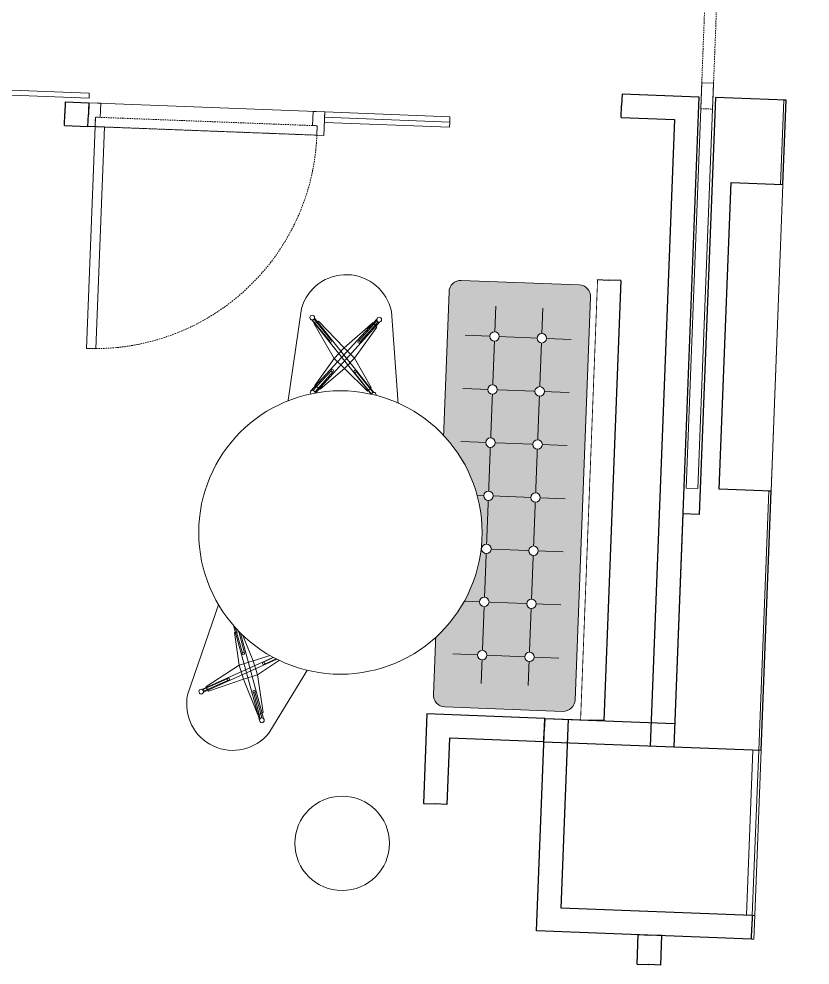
# Model space of a CAD drawing. Header units: millimetres. Extents: x 32078 to 83548, y -4690 to 56252.
# Drawn here: x 72864 to 76214, y -4479 to -473 of the extents above; entities that cross this region are included whole.
import ezdxf

# ---------------------------------------------------------------- set-up
doc = ezdxf.new("R2010")
doc.units = ezdxf.units.MM
doc.header["$MEASUREMENT"] = 0
doc.linetypes.add('DGN Style 2', pattern=[10, 6, -4])
for name, color, linetype, lineweight in [('DOOR', 40, 'Continuous', 0), ('DOOR-FRAM', 40, 'Continuous', 0), ('DOOR-HEAD', 42, 'Continuous', 30), ('DOOR-LEAF', 40, 'Continuous', 0), ('DOOR-OPNG', 40, 'Continuous', 0), ('EQPM-FIXD', 62, 'Continuous', 13), ('FIXT-JNRY-FULL', 6, 'Continuous', 0), ('FIXT-JNRY-PART', 42, 'Continuous', 0), ('FURN-FREE', 1, 'Continuous', 0), ('FURN-PLNT', 211, 'Continuous', 0), ('GLAZ', 4, 'Continuous', 0), ('PRTN-FULL', 6, 'Continuous', 30), ('WALL-LNIG', 1, 'Continuous', 0)]:
    doc.layers.add(name, color=color, linetype=linetype, lineweight=lineweight)

# ---------------------------------------------------------------- blocks, each defined once
blk = doc.blocks.new('DSR')
at = {"color": 0, "linetype": 'ByBlock', "lineweight": -2}
for p, q in [((-232, -217.6), (-187.2, 191.8)), ((238, -217.6), (193.2, 191.8)), ((-142.6, 144.7), (121, -162.8)), ((-140.3, 145.4), (-64.4, 59)), ((133.9, 158.6), (-136.7, -157.1)), ((-133, 148.5), (-58.5, 63.7)), ((-131.9, 128.2), (-113.5, 139.7)), ((-42.5, -14.9), (-131.9, 128.2)), ((-131, 152.9), (131, -152.9)), ((146.5, 146.2), (-120.3, -169.1)), ((-113.5, 139.7), (-1.1, 30.9)), ((-1.1, 30.9), (117.2, 142)), ((134.7, 123.3), (44.7, -10.6)), ((133.8, 150.9), (60, 62.7)), ((138.5, 146.5), (65.2, 58.9)), ((117.2, 142), (134.7, 123.3)), ((-42.5, -14.9), (-119.8, -132.1)), ((118.4, -132.6), (44.7, -10.6)), ((-127.3, -153.5), (-52.1, -66.9)), ((-118.4, -160.3), (-43.6, -70.7)), ((-96.5, -147.4), (3.2, -56.3)), ((3.2, -56.3), (103.4, -148.9)), ((120.9, -161.2), (43.1, -69.2)), ((128.1, -153.6), (51.8, -64.2)), ((-119.8, -132.1), (-96.5, -147.4)), ((103.4, -148.9), (118.4, -132.6)), ((-232, -217.6), (238, -217.6))]:
    blk.add_line(p, q, dxfattribs=at)
at = {"color": 0, "linetype": 'ByBlock', "lineweight": -2, "flags": 128}
blk.add_lwpolyline([(-42.5, -14.9), (-1.1, 30.9), (44.7, -10.6), (3.2, -56.3), (-42.5, -14.9)], close=True, dxfattribs=at)
at = {"color": 0, "linetype": 'ByBlock', "lineweight": -2}
for centre, radius in [((-141, 154.8), 10), ((143.1, 155.6), 10), ((-59.2, 58.1), 5), ((61.1, 58.1), 5), ((-47.3, -66.7), 5), ((47.6, -66.7), 5), ((-128, -163.1), 10), ((131, -163.1), 10)]:
    blk.add_circle(centre, radius, dxfattribs=at)
blk.add_arc((3, 145.6), 195.8, 13.6614, 166.3386, dxfattribs=at)
blk = doc.blocks.new('DSR_1')
at = {"color": 0, "linetype": 'ByBlock', "lineweight": -2}
for p, q in [((-232, -217.6), (-187.2, 191.8)), ((238, -217.6), (193.2, 191.8)), ((-142.6, 144.7), (121, -162.8)), ((-140.3, 145.4), (-64.4, 59)), ((133.9, 158.6), (-136.7, -157.1)), ((-133, 148.5), (-58.5, 63.7)), ((-131.9, 128.2), (-113.5, 139.7)), ((-42.5, -14.9), (-131.9, 128.2)), ((-131, 152.9), (131, -152.9)), ((146.5, 146.2), (-120.3, -169.1)), ((-113.5, 139.7), (-1.1, 30.9)), ((-1.1, 30.9), (117.2, 142)), ((134.7, 123.3), (44.7, -10.6)), ((133.8, 150.9), (60, 62.7)), ((138.5, 146.5), (65.2, 58.9)), ((117.2, 142), (134.7, 123.3)), ((-42.5, -14.9), (-119.8, -132.1)), ((118.4, -132.6), (44.7, -10.6)), ((-127.3, -153.5), (-52.1, -66.9)), ((-118.4, -160.3), (-43.6, -70.7)), ((-96.5, -147.4), (3.2, -56.3)), ((3.2, -56.3), (103.4, -148.9)), ((120.9, -161.2), (43.1, -69.2)), ((128.1, -153.6), (51.8, -64.2)), ((-119.8, -132.1), (-96.5, -147.4)), ((103.4, -148.9), (118.4, -132.6)), ((-232, -217.6), (238, -217.6))]:
    blk.add_line(p, q, dxfattribs=at)
at = {"color": 0, "linetype": 'ByBlock', "lineweight": -2, "extrusion": (0, 0, -1), "flags": 128}
blk.add_lwpolyline([(42.5, -14.9), (1.1, 30.9), (-44.7, -10.6), (-3.2, -56.3), (42.5, -14.9)], close=True, dxfattribs=at)
at = {"color": 0, "linetype": 'ByBlock', "lineweight": -2, "extrusion": (0, 0, -1)}
for centre, radius in [((141, 154.8), 10), ((-143.1, 155.6), 10), ((59.2, 58.1), 5), ((-61.1, 58.1), 5), ((47.3, -66.7), 5), ((-47.6, -66.7), 5), ((128, -163.1), 10), ((-131, -163.1), 10)]:
    blk.add_circle(centre, radius, dxfattribs=at)
at = {"color": 0, "linetype": 'ByBlock', "lineweight": -2}
blk.add_arc((3, 145.6), 195.8, 13.6614, 166.3386, dxfattribs=at)
blk = doc.blocks.new('*U100')
at = {"linetype": 'ByBlock', "lineweight": -2}
blk.add_hatch(color=7, dxfattribs=at).paths.add_polyline_path([(-284.6, -889.7, -0.414214), (-332.6, -837.8), (-266.7, 867.9, -0.414214), (-214.8, 916), (284.8, 896.7, -0.414214), (332.9, 844.8), (267, -861, -0.414214), (215.1, -909)])
at = {"color": 0, "linetype": 'ByBlock', "lineweight": -2}
for p, q in [((-130.7, -791.4), (-68.9, 806.1)), ((69.2, -799.1), (130.9, 798.4)), ((-198.8, 683.2), (250.9, 665.8)), ((-207.5, 458.4), (242.2, 441)), ((-216.2, 233.5), (233.5, 216.1)), ((-224.8, 8.7), (224.8, -8.7)), ((-233.5, -216.1), (216.2, -233.5)), ((-242.2, -441), (207.5, -458.4)), ((-250.9, -665.8), (198.8, -683.2))]:
    blk.add_line(p, q, dxfattribs=at)
at = {"color": 0, "linetype": 'ByBlock', "lineweight": -2, "flags": 128}
blk.add_lwpolyline([(-284.6, -889.7, -0.414214), (-332.6, -837.8), (-266.7, 867.9, -0.414214), (-214.8, 916), (284.8, 896.7, -0.414214), (332.9, 844.8), (267, -861, -0.414214), (215.1, -909), (-284.6, -889.7)], format="xyb", close=True, dxfattribs=at)
at = {"color": 0, "linetype": 'ByBlock', "lineweight": -2}
for points in [[(-73.1, 698.3), (-74.3, 698.4), (-75.6, 698.3), (-76.8, 698.1), (-78.1, 697.9), (-79.3, 697.6), (-80.5, 697.2), (-81.7, 696.8), (-82.8, 696.2), (-83.9, 695.6), (-85, 695), (-86, 694.2), (-87, 693.5), (-87.9, 692.6), (-88.8, 691.7), (-89.6, 690.7), (-90.3, 689.7), (-91, 688.7), (-91.6, 687.6), (-92.2, 686.4), (-92.6, 685.3), (-93, 684.1), (-93.3, 682.9), (-93.6, 681.6), (-93.8, 680.4), (-93.8, 679.1), (-93.9, 677.9), (-93.8, 676.6), (-93.6, 675.4), (-93.4, 674.1), (-93.1, 672.9), (-92.7, 671.7), (-92.3, 670.5), (-91.7, 669.4), (-91.2, 668.3), (-90.5, 667.2), (-89.8, 666.2), (-89, 665.2), (-88.1, 664.3), (-87.2, 663.5), (-86.2, 662.6), (-85.2, 661.9), (-84.2, 661.2), (-83.1, 660.6), (-81.9, 660.1), (-80.8, 659.6), (-79.6, 659.2), (-78.4, 658.9), (-77.1, 658.6), (-75.9, 658.5), (-74.6, 658.4), (-73.4, 658.4), (-72.1, 658.4), (-70.9, 658.6), (-69.6, 658.8), (-68.4, 659.1), (-67.2, 659.5), (-66.1, 659.9), (-64.9, 660.5), (-63.8, 661.1), (-62.7, 661.7), (-61.7, 662.5), (-60.7, 663.3), (-59.8, 664.1), (-59, 665), (-58.1, 666), (-57.4, 667), (-56.7, 668.1), (-56.1, 669.1), (-55.6, 670.3), (-55.1, 671.4), (-54.7, 672.6), (-54.4, 673.9), (-54.1, 675.1), (-54, 676.3), (-53.9, 677.6), (-53.9, 678.8), (-53.9, 680.1), (-54.1, 681.3), (-54.3, 682.6), (-54.6, 683.8), (-55, 685), (-55.5, 686.2), (-56, 687.3), (-56.6, 688.4), (-57.2, 689.5), (-58, 690.5), (-58.8, 691.5), (-59.6, 692.4), (-60.5, 693.3), (-61.5, 694.1), (-62.5, 694.8), (-63.6, 695.5), (-64.7, 696.1), (-65.8, 696.7), (-67, 697.1), (-68.1, 697.5), (-69.4, 697.8), (-70.6, 698.1)], [(126.8, 690.6), (125.5, 690.6), (124.3, 690.6), (123, 690.4), (121.8, 690.2), (120.6, 689.9), (119.4, 689.5), (118.2, 689), (117, 688.5), (115.9, 687.9), (114.9, 687.3), (113.9, 686.5), (112.9, 685.7), (112, 684.9), (111.1, 684), (110.3, 683), (109.5, 682), (108.9, 680.9), (108.2, 679.8), (107.7, 678.7), (107.2, 677.5), (106.8, 676.4), (106.5, 675.1), (106.3, 673.9), (106.1, 672.7), (106, 671.4), (106, 670.1), (106.1, 668.9), (106.2, 667.6), (106.4, 666.4), (106.7, 665.2), (107.1, 664), (107.6, 662.8), (108.1, 661.7), (108.7, 660.6), (109.4, 659.5), (110.1, 658.5), (110.9, 657.5), (111.8, 656.6), (112.7, 655.7), (113.6, 654.9), (114.6, 654.2), (115.7, 653.5), (116.8, 652.9), (117.9, 652.3), (119.1, 651.9), (120.3, 651.5), (121.5, 651.1), (122.7, 650.9), (124, 650.7), (125.2, 650.6), (126.5, 650.6), (127.7, 650.7), (129, 650.9), (130.2, 651.1), (131.4, 651.4), (132.6, 651.8), (133.8, 652.2), (134.9, 652.7), (136.1, 653.3), (137.1, 654), (138.1, 654.7), (139.1, 655.5), (140, 656.4), (140.9, 657.3), (141.7, 658.3), (142.5, 659.3), (143.1, 660.3), (143.7, 661.4), (144.3, 662.6), (144.8, 663.7), (145.2, 664.9), (145.5, 666.1), (145.7, 667.4), (145.9, 668.6), (146, 669.9), (146, 671.1), (145.9, 672.4), (145.8, 673.6), (145.5, 674.9), (145.2, 676.1), (144.9, 677.3), (144.4, 678.4), (143.9, 679.6), (143.3, 680.7), (142.6, 681.8), (141.9, 682.8), (141.1, 683.8), (140.2, 684.7), (139.3, 685.5), (138.4, 686.3), (137.4, 687.1), (136.3, 687.8), (135.2, 688.4), (134.1, 688.9), (132.9, 689.4), (131.7, 689.8), (130.5, 690.1), (129.3, 690.4)], [(-81.8, 473.5), (-83, 473.5), (-84.3, 473.4), (-85.5, 473.3), (-86.8, 473.1), (-88, 472.8), (-89.2, 472.4), (-90.4, 471.9), (-91.5, 471.4), (-92.6, 470.8), (-93.7, 470.1), (-94.7, 469.4), (-95.7, 468.6), (-96.6, 467.8), (-97.5, 466.9), (-98.3, 465.9), (-99, 464.9), (-99.7, 463.8), (-100.3, 462.7), (-100.8, 461.6), (-101.3, 460.4), (-101.7, 459.2), (-102, 458), (-102.3, 456.8), (-102.4, 455.6), (-102.5, 454.3), (-102.5, 453), (-102.5, 451.8), (-102.3, 450.5), (-102.1, 449.3), (-101.8, 448.1), (-101.4, 446.9), (-101, 445.7), (-100.4, 444.6), (-99.8, 443.5), (-99.2, 442.4), (-98.4, 441.4), (-97.6, 440.4), (-96.8, 439.5), (-95.9, 438.6), (-94.9, 437.8), (-93.9, 437.1), (-92.9, 436.4), (-91.8, 435.8), (-90.6, 435.2), (-89.5, 434.8), (-88.3, 434.4), (-87.1, 434), (-85.8, 433.8), (-84.6, 433.6), (-83.3, 433.5), (-82.1, 433.5), (-80.8, 433.6), (-79.6, 433.7), (-78.3, 434), (-77.1, 434.3), (-75.9, 434.7), (-74.7, 435.1), (-73.6, 435.6), (-72.5, 436.2), (-71.4, 436.9), (-70.4, 437.6), (-69.4, 438.4), (-68.5, 439.3), (-67.6, 440.2), (-66.8, 441.2), (-66.1, 442.2), (-65.4, 443.2), (-64.8, 444.3), (-64.3, 445.5), (-63.8, 446.6), (-63.4, 447.8), (-63.1, 449), (-62.8, 450.3), (-62.7, 451.5), (-62.6, 452.8), (-62.6, 454), (-62.6, 455.3), (-62.8, 456.5), (-63, 457.7), (-63.3, 459), (-63.7, 460.2), (-64.1, 461.3), (-64.7, 462.5), (-65.3, 463.6), (-65.9, 464.6), (-66.7, 465.7), (-67.5, 466.6), (-68.3, 467.6), (-69.2, 468.4), (-70.2, 469.2), (-71.2, 470), (-72.2, 470.7), (-73.3, 471.3), (-74.5, 471.8), (-75.6, 472.3), (-76.8, 472.7), (-78, 473), (-79.3, 473.3)], [(118.1, 465.8), (116.8, 465.8), (115.6, 465.7), (114.3, 465.6), (113.1, 465.4), (111.9, 465), (110.7, 464.7), (109.5, 464.2), (108.4, 463.7), (107.2, 463.1), (106.2, 462.4), (105.2, 461.7), (104.2, 460.9), (103.3, 460), (102.4, 459.1), (101.6, 458.2), (100.8, 457.2), (100.2, 456.1), (99.6, 455), (99, 453.9), (98.5, 452.7), (98.1, 451.5), (97.8, 450.3), (97.6, 449.1), (97.4, 447.8), (97.3, 446.6), (97.3, 445.3), (97.4, 444.1), (97.5, 442.8), (97.8, 441.6), (98.1, 440.4), (98.4, 439.2), (98.9, 438), (99.4, 436.9), (100, 435.7), (100.7, 434.7), (101.4, 433.7), (102.2, 432.7), (103.1, 431.8), (104, 430.9), (104.9, 430.1), (105.9, 429.3), (107, 428.7), (108.1, 428), (109.2, 427.5), (110.4, 427), (111.6, 426.6), (112.8, 426.3), (114, 426.1), (115.3, 425.9), (116.5, 425.8), (117.8, 425.8), (119, 425.9), (120.3, 426), (121.5, 426.3), (122.7, 426.6), (123.9, 426.9), (125.1, 427.4), (126.3, 427.9), (127.4, 428.5), (128.4, 429.2), (129.4, 429.9), (130.4, 430.7), (131.3, 431.6), (132.2, 432.5), (133, 433.4), (133.8, 434.4), (134.4, 435.5), (135.1, 436.6), (135.6, 437.7), (136.1, 438.9), (136.5, 440.1), (136.8, 441.3), (137, 442.5), (137.2, 443.8), (137.3, 445), (137.3, 446.3), (137.2, 447.5), (137.1, 448.8), (136.9, 450), (136.6, 451.2), (136.2, 452.4), (135.7, 453.6), (135.2, 454.8), (134.6, 455.9), (133.9, 456.9), (133.2, 457.9), (132.4, 458.9), (131.5, 459.8), (130.6, 460.7), (129.7, 461.5), (128.7, 462.3), (127.6, 462.9), (126.5, 463.6), (125.4, 464.1), (124.2, 464.6), (123, 465), (121.8, 465.3), (120.6, 465.5)], [(-90.5, 248.7), (-91.7, 248.7), (-93, 248.6), (-94.2, 248.5), (-95.5, 248.2), (-96.7, 247.9), (-97.9, 247.6), (-99.1, 247.1), (-100.2, 246.6), (-101.3, 246), (-102.4, 245.3), (-103.4, 244.6), (-104.4, 243.8), (-105.3, 242.9), (-106.1, 242), (-107, 241.1), (-107.7, 240.1), (-108.4, 239), (-109, 237.9), (-109.5, 236.8), (-110, 235.6), (-110.4, 234.4), (-110.7, 233.2), (-111, 232), (-111.1, 230.7), (-111.2, 229.5), (-111.2, 228.2), (-111.2, 227), (-111, 225.7), (-110.8, 224.5), (-110.5, 223.3), (-110.1, 222.1), (-109.7, 220.9), (-109.1, 219.7), (-108.5, 218.6), (-107.9, 217.6), (-107.1, 216.5), (-106.3, 215.6), (-105.5, 214.7), (-104.6, 213.8), (-103.6, 213), (-102.6, 212.2), (-101.5, 211.6), (-100.4, 210.9), (-99.3, 210.4), (-98.2, 209.9), (-97, 209.5), (-95.7, 209.2), (-94.5, 209), (-93.3, 208.8), (-92, 208.7), (-90.8, 208.7), (-89.5, 208.8), (-88.3, 208.9), (-87, 209.1), (-85.8, 209.4), (-84.6, 209.8), (-83.4, 210.3), (-82.3, 210.8), (-81.2, 211.4), (-80.1, 212.1), (-79.1, 212.8), (-78.1, 213.6), (-77.2, 214.4), (-76.3, 215.4), (-75.5, 216.3), (-74.8, 217.3), (-74.1, 218.4), (-73.5, 219.5), (-72.9, 220.6), (-72.5, 221.8), (-72.1, 223), (-71.8, 224.2), (-71.5, 225.4), (-71.3, 226.7), (-71.3, 227.9), (-71.2, 229.2), (-71.3, 230.4), (-71.5, 231.7), (-71.7, 232.9), (-72, 234.1), (-72.4, 235.3), (-72.8, 236.5), (-73.4, 237.6), (-74, 238.7), (-74.6, 239.8), (-75.3, 240.8), (-76.1, 241.8), (-77, 242.7), (-77.9, 243.6), (-78.9, 244.4), (-79.9, 245.2), (-80.9, 245.8), (-82, 246.4), (-83.2, 247), (-84.3, 247.5), (-85.5, 247.9), (-86.7, 248.2), (-88, 248.4)], [(109.4, 241), (108.1, 241), (106.9, 240.9), (105.6, 240.7), (104.4, 240.5), (103.2, 240.2), (102, 239.8), (100.8, 239.4), (99.7, 238.9), (98.6, 238.3), (97.5, 237.6), (96.5, 236.9), (95.5, 236.1), (94.6, 235.2), (93.7, 234.3), (92.9, 233.3), (92.2, 232.3), (91.5, 231.3), (90.9, 230.2), (90.3, 229), (89.8, 227.9), (89.5, 226.7), (89.1, 225.5), (88.9, 224.2), (88.7, 223), (88.6, 221.7), (88.6, 220.5), (88.7, 219.2), (88.8, 218), (89.1, 216.7), (89.4, 215.5), (89.8, 214.3), (90.2, 213.2), (90.7, 212), (91.3, 210.9), (92, 209.8), (92.7, 208.8), (93.5, 207.9), (94.4, 206.9), (95.3, 206.1), (96.2, 205.3), (97.3, 204.5), (98.3, 203.8), (99.4, 203.2), (100.5, 202.7), (101.7, 202.2), (102.9, 201.8), (104.1, 201.5), (105.3, 201.2), (106.6, 201.1), (107.8, 201), (109.1, 201), (110.4, 201), (111.6, 201.2), (112.8, 201.4), (114.1, 201.7), (115.3, 202.1), (116.4, 202.6), (117.6, 203.1), (118.7, 203.7), (119.7, 204.3), (120.8, 205.1), (121.7, 205.9), (122.7, 206.7), (123.5, 207.6), (124.3, 208.6), (125.1, 209.6), (125.8, 210.7), (126.4, 211.8), (126.9, 212.9), (127.4, 214.1), (127.8, 215.3), (128.1, 216.5), (128.3, 217.7), (128.5, 218.9), (128.6, 220.2), (128.6, 221.5), (128.5, 222.7), (128.4, 224), (128.2, 225.2), (127.9, 226.4), (127.5, 227.6), (127, 228.8), (126.5, 229.9), (125.9, 231), (125.2, 232.1), (124.5, 233.1), (123.7, 234.1), (122.9, 235), (122, 235.9), (121, 236.7), (120, 237.4), (118.9, 238.1), (117.8, 238.7), (116.7, 239.3), (115.5, 239.7), (114.3, 240.1), (113.1, 240.5), (111.9, 240.7)], [(-99.2, 23.8), (-100.4, 23.9), (-101.7, 23.8), (-102.9, 23.6), (-104.2, 23.4), (-105.4, 23.1), (-106.6, 22.7), (-107.7, 22.3), (-108.9, 21.7), (-110, 21.1), (-111.1, 20.5), (-112.1, 19.8), (-113, 19), (-114, 18.1), (-114.8, 17.2), (-115.6, 16.2), (-116.4, 15.2), (-117.1, 14.2), (-117.7, 13.1), (-118.2, 11.9), (-118.7, 10.8), (-119.1, 9.6), (-119.4, 8.4), (-119.7, 7.1), (-119.8, 5.9), (-119.9, 4.6), (-119.9, 3.4), (-119.9, 2.1), (-119.7, 0.9), (-119.5, -0.4), (-119.2, -1.6), (-118.8, -2.8), (-118.3, -3.9), (-117.8, -5.1), (-117.2, -6.2), (-116.6, -7.3), (-115.8, -8.3), (-115, -9.3), (-114.2, -10.2), (-113.3, -11), (-112.3, -11.9), (-111.3, -12.6), (-110.2, -13.3), (-109.1, -13.9), (-108, -14.4), (-106.8, -14.9), (-105.6, -15.3), (-104.4, -15.6), (-103.2, -15.9), (-102, -16), (-100.7, -16.1), (-99.4, -16.1), (-98.2, -16.1), (-96.9, -15.9), (-95.7, -15.7), (-94.5, -15.4), (-93.3, -15), (-92.1, -14.6), (-91, -14), (-89.9, -13.4), (-88.8, -12.8), (-87.8, -12), (-86.8, -11.2), (-85.9, -10.4), (-85, -9.5), (-84.2, -8.5), (-83.5, -7.5), (-82.8, -6.4), (-82.2, -5.3), (-81.6, -4.2), (-81.2, -3), (-80.8, -1.9), (-80.4, -0.6), (-80.2, 0.6), (-80, 1.8), (-79.9, 3.1), (-79.9, 4.3), (-80, 5.6), (-80.2, 6.8), (-80.4, 8.1), (-80.7, 9.3), (-81.1, 10.5), (-81.5, 11.7), (-82, 12.8), (-82.6, 13.9), (-83.3, 15), (-84, 16), (-84.8, 17), (-85.7, 17.9), (-86.6, 18.8), (-87.6, 19.6), (-88.6, 20.3), (-89.6, 21), (-90.7, 21.6), (-91.9, 22.2), (-93, 22.6), (-94.2, 23), (-95.4, 23.3), (-96.7, 23.6)], [(100.7, 16.1), (99.4, 16.1), (98.2, 16.1), (96.9, 15.9), (95.7, 15.7), (94.5, 15.4), (93.3, 15), (92.1, 14.5), (91, 14), (89.9, 13.4), (88.8, 12.8), (87.8, 12), (86.8, 11.2), (85.9, 10.4), (85, 9.5), (84.2, 8.5), (83.5, 7.5), (82.8, 6.4), (82.2, 5.3), (81.6, 4.2), (81.2, 3), (80.8, 1.9), (80.4, 0.6), (80.2, -0.6), (80, -1.8), (79.9, -3.1), (79.9, -4.3), (80, -5.6), (80.2, -6.8), (80.4, -8.1), (80.7, -9.3), (81.1, -10.5), (81.5, -11.7), (82, -12.8), (82.6, -13.9), (83.3, -15), (84, -16), (84.8, -17), (85.7, -17.9), (86.6, -18.8), (87.6, -19.6), (88.6, -20.3), (89.6, -21), (90.7, -21.6), (91.9, -22.2), (93, -22.6), (94.2, -23), (95.4, -23.3), (96.7, -23.6), (97.9, -23.8), (99.2, -23.8), (100.4, -23.9), (101.7, -23.8), (102.9, -23.6), (104.2, -23.4), (105.4, -23.1), (106.6, -22.7), (107.7, -22.3), (108.9, -21.7), (110, -21.2), (111.1, -20.5), (112.1, -19.8), (113, -19), (114, -18.1), (114.8, -17.2), (115.6, -16.2), (116.4, -15.2), (117.1, -14.2), (117.7, -13.1), (118.2, -11.9), (118.7, -10.8), (119.1, -9.6), (119.4, -8.4), (119.7, -7.1), (119.8, -5.9), (119.9, -4.6), (119.9, -3.4), (119.9, -2.1), (119.7, -0.9), (119.5, 0.4), (119.2, 1.6), (118.8, 2.8), (118.3, 3.9), (117.8, 5.1), (117.2, 6.2), (116.6, 7.3), (115.8, 8.3), (115, 9.3), (114.2, 10.2), (113.3, 11), (112.3, 11.9), (111.3, 12.6), (110.2, 13.3), (109.1, 13.9), (108, 14.4), (106.8, 14.9), (105.6, 15.3), (104.4, 15.6), (103.2, 15.9)], [(-107.8, -201), (-109.1, -201), (-110.4, -201), (-111.6, -201.2), (-112.8, -201.4), (-114.1, -201.7), (-115.3, -202.1), (-116.4, -202.6), (-117.6, -203.1), (-118.7, -203.7), (-119.7, -204.3), (-120.8, -205.1), (-121.7, -205.9), (-122.7, -206.7), (-123.5, -207.6), (-124.3, -208.6), (-125.1, -209.6), (-125.8, -210.7), (-126.4, -211.8), (-126.9, -212.9), (-127.4, -214.1), (-127.8, -215.3), (-128.1, -216.5), (-128.3, -217.7), (-128.5, -218.9), (-128.6, -220.2), (-128.6, -221.5), (-128.5, -222.7), (-128.4, -224), (-128.2, -225.2), (-127.9, -226.4), (-127.5, -227.6), (-127, -228.8), (-126.5, -229.9), (-125.9, -231), (-125.2, -232.1), (-124.5, -233.1), (-123.7, -234.1), (-122.9, -235), (-122, -235.9), (-121, -236.7), (-120, -237.4), (-118.9, -238.1), (-117.8, -238.7), (-116.7, -239.3), (-115.5, -239.7), (-114.3, -240.1), (-113.1, -240.5), (-111.9, -240.7), (-110.6, -240.9), (-109.4, -241), (-108.1, -241), (-106.9, -240.9), (-105.6, -240.7), (-104.4, -240.5), (-103.2, -240.2), (-102, -239.8), (-100.8, -239.4), (-99.7, -238.9), (-98.6, -238.3), (-97.5, -237.6), (-96.5, -236.9), (-95.5, -236.1), (-94.6, -235.2), (-93.7, -234.3), (-92.9, -233.3), (-92.2, -232.3), (-91.5, -231.3), (-90.9, -230.2), (-90.3, -229), (-89.9, -227.9), (-89.5, -226.7), (-89.1, -225.5), (-88.9, -224.2), (-88.7, -223), (-88.6, -221.7), (-88.6, -220.5), (-88.7, -219.2), (-88.8, -218), (-89.1, -216.7), (-89.4, -215.5), (-89.8, -214.3), (-90.2, -213.2), (-90.7, -212), (-91.3, -210.9), (-92, -209.8), (-92.7, -208.8), (-93.5, -207.9), (-94.4, -206.9), (-95.3, -206.1), (-96.2, -205.3), (-97.3, -204.5), (-98.3, -203.8), (-99.4, -203.2), (-100.5, -202.7), (-101.7, -202.2), (-102.9, -201.8), (-104.1, -201.5), (-105.3, -201.2)], [(92, -208.7), (90.8, -208.7), (89.5, -208.8), (88.3, -208.9), (87, -209.1), (85.8, -209.4), (84.6, -209.8), (83.4, -210.3), (82.3, -210.8), (81.2, -211.4), (80.1, -212.1), (79.1, -212.8), (78.1, -213.6), (77.2, -214.5), (76.3, -215.4), (75.5, -216.3), (74.8, -217.3), (74.1, -218.4), (73.5, -219.5), (72.9, -220.6), (72.5, -221.8), (72.1, -223), (71.8, -224.2), (71.5, -225.4), (71.3, -226.7), (71.3, -227.9), (71.2, -229.2), (71.3, -230.4), (71.5, -231.7), (71.7, -232.9), (72, -234.1), (72.4, -235.3), (72.8, -236.5), (73.4, -237.6), (74, -238.8), (74.6, -239.8), (75.3, -240.8), (76.1, -241.8), (77, -242.7), (77.9, -243.6), (78.9, -244.4), (79.9, -245.2), (80.9, -245.8), (82, -246.4), (83.2, -247), (84.3, -247.5), (85.5, -247.9), (86.7, -248.2), (88, -248.4), (89.2, -248.6), (90.5, -248.7), (91.7, -248.7), (93, -248.6), (94.2, -248.5), (95.5, -248.2), (96.7, -247.9), (97.9, -247.6), (99, -247.1), (100.2, -246.6), (101.3, -246), (102.4, -245.3), (103.4, -244.6), (104.4, -243.8), (105.3, -242.9), (106.1, -242), (107, -241.1), (107.7, -240.1), (108.4, -239), (109, -237.9), (109.5, -236.8), (110, -235.6), (110.4, -234.4), (110.7, -233.2), (111, -232), (111.1, -230.7), (111.2, -229.5), (111.2, -228.2), (111.2, -227), (111, -225.7), (110.8, -224.5), (110.5, -223.3), (110.1, -222.1), (109.7, -220.9), (109.1, -219.7), (108.5, -218.6), (107.9, -217.6), (107.1, -216.6), (106.3, -215.6), (105.5, -214.7), (104.6, -213.8), (103.6, -213), (102.6, -212.2), (101.5, -211.6), (100.4, -210.9), (99.3, -210.4), (98.1, -209.9), (97, -209.5), (95.7, -209.2), (94.5, -209)], [(-116.5, -425.8), (-117.8, -425.8), (-119, -425.9), (-120.3, -426), (-121.5, -426.3), (-122.7, -426.6), (-123.9, -426.9), (-125.1, -427.4), (-126.3, -427.9), (-127.4, -428.5), (-128.4, -429.2), (-129.5, -429.9), (-130.4, -430.7), (-131.3, -431.6), (-132.2, -432.5), (-133, -433.4), (-133.8, -434.4), (-134.4, -435.5), (-135.1, -436.6), (-135.6, -437.7), (-136.1, -438.9), (-136.5, -440.1), (-136.8, -441.3), (-137, -442.5), (-137.2, -443.8), (-137.3, -445), (-137.3, -446.3), (-137.2, -447.5), (-137.1, -448.8), (-136.9, -450), (-136.6, -451.2), (-136.2, -452.4), (-135.7, -453.6), (-135.2, -454.8), (-134.6, -455.9), (-133.9, -456.9), (-133.2, -457.9), (-132.4, -458.9), (-131.6, -459.8), (-130.6, -460.7), (-129.7, -461.5), (-128.7, -462.3), (-127.6, -462.9), (-126.5, -463.6), (-125.4, -464.1), (-124.2, -464.6), (-123, -465), (-121.8, -465.3), (-120.6, -465.5), (-119.3, -465.7), (-118.1, -465.8), (-116.8, -465.8), (-115.6, -465.7), (-114.3, -465.6), (-113.1, -465.4), (-111.9, -465), (-110.7, -464.7), (-109.5, -464.2), (-108.4, -463.7), (-107.3, -463.1), (-106.2, -462.4), (-105.2, -461.7), (-104.2, -460.9), (-103.3, -460), (-102.4, -459.1), (-101.6, -458.2), (-100.8, -457.2), (-100.2, -456.1), (-99.6, -455), (-99, -453.9), (-98.5, -452.7), (-98.1, -451.5), (-97.8, -450.3), (-97.6, -449.1), (-97.4, -447.8), (-97.3, -446.6), (-97.3, -445.3), (-97.4, -444.1), (-97.5, -442.8), (-97.8, -441.6), (-98.1, -440.4), (-98.4, -439.2), (-98.9, -438), (-99.4, -436.9), (-100, -435.7), (-100.7, -434.7), (-101.4, -433.7), (-102.2, -432.7), (-103.1, -431.8), (-104, -430.9), (-104.9, -430.1), (-105.9, -429.3), (-107, -428.7), (-108.1, -428), (-109.2, -427.5), (-110.4, -427), (-111.6, -426.6), (-112.8, -426.3), (-114, -426.1)], [(83.3, -433.5), (82.1, -433.5), (80.8, -433.6), (79.6, -433.8), (78.3, -434), (77.1, -434.3), (75.9, -434.7), (74.7, -435.1), (73.6, -435.6), (72.5, -436.2), (71.4, -436.9), (70.4, -437.6), (69.4, -438.4), (68.5, -439.3), (67.6, -440.2), (66.8, -441.2), (66.1, -442.2), (65.4, -443.2), (64.8, -444.3), (64.3, -445.5), (63.8, -446.6), (63.4, -447.8), (63.1, -449), (62.8, -450.3), (62.7, -451.5), (62.6, -452.8), (62.6, -454), (62.6, -455.3), (62.8, -456.5), (63, -457.7), (63.3, -459), (63.7, -460.2), (64.1, -461.3), (64.7, -462.5), (65.3, -463.6), (65.9, -464.6), (66.7, -465.7), (67.5, -466.6), (68.3, -467.6), (69.2, -468.4), (70.2, -469.2), (71.2, -470), (72.2, -470.7), (73.3, -471.3), (74.5, -471.8), (75.6, -472.3), (76.8, -472.7), (78, -473), (79.3, -473.3), (80.5, -473.4), (81.8, -473.5), (83, -473.5), (84.3, -473.5), (85.5, -473.3), (86.8, -473.1), (88, -472.8), (89.2, -472.4), (90.4, -471.9), (91.5, -471.4), (92.6, -470.8), (93.7, -470.1), (94.7, -469.4), (95.7, -468.6), (96.6, -467.8), (97.5, -466.9), (98.3, -465.9), (99, -464.9), (99.7, -463.8), (100.3, -462.7), (100.8, -461.6), (101.3, -460.4), (101.7, -459.2), (102, -458), (102.3, -456.8), (102.4, -455.6), (102.5, -454.3), (102.5, -453), (102.5, -451.8), (102.3, -450.5), (102.1, -449.3), (101.8, -448.1), (101.4, -446.9), (101, -445.7), (100.4, -444.6), (99.8, -443.5), (99.2, -442.4), (98.4, -441.4), (97.6, -440.4), (96.8, -439.5), (95.9, -438.6), (94.9, -437.8), (93.9, -437.1), (92.9, -436.4), (91.8, -435.8), (90.6, -435.2), (89.5, -434.8), (88.3, -434.4), (87.1, -434), (85.8, -433.8)], [(-125.2, -650.7), (-126.5, -650.6), (-127.7, -650.7), (-129, -650.9), (-130.2, -651.1), (-131.4, -651.4), (-132.6, -651.8), (-133.8, -652.2), (-134.9, -652.8), (-136.1, -653.3), (-137.1, -654), (-138.1, -654.7), (-139.1, -655.5), (-140, -656.4), (-140.9, -657.3), (-141.7, -658.3), (-142.5, -659.3), (-143.1, -660.3), (-143.8, -661.4), (-144.3, -662.6), (-144.8, -663.7), (-145.2, -664.9), (-145.5, -666.1), (-145.7, -667.4), (-145.9, -668.6), (-146, -669.9), (-146, -671.1), (-145.9, -672.4), (-145.8, -673.6), (-145.5, -674.9), (-145.2, -676.1), (-144.9, -677.3), (-144.4, -678.4), (-143.9, -679.6), (-143.3, -680.7), (-142.6, -681.8), (-141.9, -682.8), (-141.1, -683.8), (-140.2, -684.7), (-139.3, -685.5), (-138.4, -686.3), (-137.4, -687.1), (-136.3, -687.8), (-135.2, -688.4), (-134.1, -688.9), (-132.9, -689.4), (-131.7, -689.8), (-130.5, -690.1), (-129.3, -690.4), (-128, -690.5), (-126.8, -690.6), (-125.5, -690.6), (-124.3, -690.6), (-123, -690.4), (-121.8, -690.2), (-120.6, -689.9), (-119.4, -689.5), (-118.2, -689), (-117, -688.5), (-115.9, -687.9), (-114.9, -687.3), (-113.9, -686.5), (-112.9, -685.7), (-112, -684.9), (-111.1, -684), (-110.3, -683), (-109.5, -682), (-108.9, -680.9), (-108.2, -679.8), (-107.7, -678.7), (-107.2, -677.5), (-106.8, -676.4), (-106.5, -675.1), (-106.3, -673.9), (-106.1, -672.7), (-106, -671.4), (-106, -670.2), (-106.1, -668.9), (-106.2, -667.6), (-106.4, -666.4), (-106.8, -665.2), (-107.1, -664), (-107.6, -662.8), (-108.1, -661.7), (-108.7, -660.6), (-109.4, -659.5), (-110.1, -658.5), (-110.9, -657.5), (-111.8, -656.6), (-112.7, -655.7), (-113.6, -654.9), (-114.6, -654.2), (-115.7, -653.5), (-116.8, -652.9), (-117.9, -652.3), (-119.1, -651.9), (-120.3, -651.5), (-121.5, -651.1), (-122.7, -650.9)], [(74.6, -658.4), (73.4, -658.4), (72.1, -658.4), (70.9, -658.6), (69.6, -658.8), (68.4, -659.1), (67.2, -659.5), (66.1, -659.9), (64.9, -660.5), (63.8, -661.1), (62.7, -661.7), (61.7, -662.5), (60.7, -663.3), (59.8, -664.1), (59, -665), (58.1, -666), (57.4, -667), (56.7, -668.1), (56.1, -669.2), (55.6, -670.3), (55.1, -671.4), (54.7, -672.6), (54.4, -673.9), (54.1, -675.1), (54, -676.3), (53.9, -677.6), (53.9, -678.8), (53.9, -680.1), (54.1, -681.3), (54.3, -682.6), (54.6, -683.8), (55, -685), (55.4, -686.2), (56, -687.3), (56.6, -688.4), (57.2, -689.5), (58, -690.5), (58.8, -691.5), (59.6, -692.4), (60.5, -693.3), (61.5, -694.1), (62.5, -694.8), (63.6, -695.5), (64.7, -696.1), (65.8, -696.7), (67, -697.1), (68.1, -697.5), (69.4, -697.8), (70.6, -698.1), (71.8, -698.3), (73.1, -698.3), (74.3, -698.4), (75.6, -698.3), (76.8, -698.1), (78.1, -697.9), (79.3, -697.6), (80.5, -697.2), (81.7, -696.8), (82.8, -696.2), (83.9, -695.6), (85, -695), (86, -694.3), (87, -693.5), (87.9, -692.6), (88.8, -691.7), (89.6, -690.7), (90.3, -689.7), (91, -688.7), (91.6, -687.6), (92.2, -686.4), (92.6, -685.3), (93, -684.1), (93.3, -682.9), (93.6, -681.6), (93.8, -680.4), (93.8, -679.1), (93.9, -677.9), (93.8, -676.6), (93.6, -675.4), (93.4, -674.1), (93.1, -672.9), (92.7, -671.7), (92.3, -670.5), (91.7, -669.4), (91.1, -668.3), (90.5, -667.2), (89.8, -666.2), (89, -665.2), (88.1, -664.3), (87.2, -663.5), (86.2, -662.6), (85.2, -661.9), (84.2, -661.2), (83.1, -660.6), (81.9, -660.1), (80.8, -659.6), (79.6, -659.2), (78.4, -658.9), (77.1, -658.6)]]:
    blk.add_wipeout(points, dxfattribs=at)
for centre in [(-73.9, 678.4), (126, 670.6), (-82.6, 453.5), (117.3, 445.8), (-91.2, 228.7), (108.6, 221), (-99.9, 3.9), (99.9, -3.9), (-108.6, -221), (91.2, -228.7), (-117.3, -445.8), (82.6, -453.5), (-126, -670.6), (73.9, -678.4)]:
    blk.add_circle(centre, 20, dxfattribs=at)
blk = doc.blocks.new('*U165')
at = {"layer": 'DOOR-FRAM', "color": 0, "lineweight": -2, "extrusion": (0, 0, -1), "flags": 128}
for points in [[(499.7, 501.6), (399.8, 497.7), (401, 467.7), (440.9, 469.3), (441.7, 449.3), (501.7, 451.6), (499.7, 501.6)], [(538.3, -497.7), (438.4, -501.6), (437.3, -471.6), (477.2, -470), (476.5, -450.1), (536.4, -447.7), (538.3, -497.7)]]:
    blk.add_lwpolyline(points, close=True, dxfattribs=at)
at = {"layer": 'DOOR-HEAD', "color": 0, "lineweight": -2, "extrusion": (0, 0, -1), "flags": 128}
blk.add_lwpolyline([(399.8, 497.7), (499.7, 501.6), (538.3, -497.7), (438.4, -501.6), (399.8, 497.7)], close=True, dxfattribs=at)
at = {"layer": 'DOOR-LEAF', "color": 0, "lineweight": -2, "extrusion": (0, 0, -1), "flags": 128}
blk.add_lwpolyline([(401, 467.7), (-538.3, 431.4), (-536.8, 391.4), (402.5, 427.7), (401, 467.7)], close=True, dxfattribs=at)
at = {"layer": 'DOOR-OPNG', "color": 0, "linetype": 'DGN Style 2', "lineweight": -2, "extrusion": (0, 0, -1), "flags": 128}
blk.add_lwpolyline([(401, 467.7), (437.3, -471.6), (477.2, -470), (440.9, 469.3), (401, 467.7)], close=True, dxfattribs=at)
at = {"layer": 'DOOR-OPNG', "color": 0, "linetype": 'DGN Style 2', "lineweight": -2}
blk.add_arc((-401, 467.7), 940, 265.348, 357.7869, dxfattribs=at)
blk = doc.blocks.new('*U183')
at = {"color": 0, "linetype": 'ByBlock', "lineweight": -2}
blk.add_wipeout([(4.4, 811.2), (-41.9, -387.9), (56, -391.6), (102.4, 807.5)], dxfattribs=at)
blk.add_wipeout([(-3.3, 611.4), (-34.2, -188), (-84.1, -186.1), (-53.3, 613.3)], dxfattribs=at)

msp = doc.modelspace()

# ---------------------------------------------------------------- linework, layer by layer
at = {"layer": 'DOOR', "color": 251, "linetype": 'DGN Style 2', "flags": 128}
msp.add_lwpolyline([(75751.5, -853.4), (75817.9, 862.9), (75867.8, 861), (75801.5, -855.3), (75751.5, -853.4)], close=True, dxfattribs=at)
at = {"layer": 'DOOR', "flags": 128}
msp.add_lwpolyline([(75689.5, -2459.7), (75755.8, -743.4), (75805.7, -745.4), (75739.4, -2461.7), (75689.5, -2459.7)], close=True, dxfattribs=at)
at = {"layer": 'FIXT-JNRY-FULL', "flags": 128}
msp.add_lwpolyline([(75944.8, -4268.3), (75969.8, -4269.3), (75996.8, -3569.8), (75971.8, -3568.9), (75944.8, -4268.3)], close=True, dxfattribs=at)
at = {"layer": 'FURN-FREE'}
msp.add_circle((74232.8, -3964), 200, dxfattribs=at)
at = {"layer": 'GLAZ'}
for p, q in [((74159.5, -866.9), (74158.6, -889.4)), ((74159.5, -866.9), (74689.1, -887.3)), ((74157.7, -911.8), (74158.6, -889.4)), ((74157.7, -911.8), (74687.3, -932.3)), ((74158.6, -889.4), (74688.2, -909.8)), ((74687.3, -932.3), (74688.2, -909.8)), ((74689.1, -887.3), (74688.2, -909.8))]:
    msp.add_line(p, q, dxfattribs=at)
at = {"layer": 'PRTN-FULL'}
for p, q in [((75418.3, -790.5), (75416.4, -840.4)), ((75418.3, -790.5), (75743.5, -803)), ((73060.3, -824.4), (73058.3, -874.4)), ((73060.3, -824.4), (73160.2, -828.3)), ((73160.2, -828.3), (73158.3, -878.2)), ((75414.5, -890.4), (75416.4, -840.4)), ((75743.5, -803), (75637.1, -3555.9)), ((73056.4, -924.3), (73058.3, -874.4)), ((73156.3, -928.2), (73158.3, -878.2)), ((75414.5, -890.4), (75639.7, -899.1)), ((75639.7, -899.1), (75537.2, -3552.1)), ((73056.4, -924.3), (73156.3, -928.2)), ((75312.8, -1576.9), (75240.8, -3440.6)), ((75312.8, -1576.9), (75362.7, -1578.9)), ((75412.7, -1580.8), (75340.7, -3444.4)), ((75412.7, -1580.8), (75362.7, -1578.9)), ((75240.8, -3440.6), (75290.7, -3442.5)), ((75340.7, -3444.4), (75290.7, -3442.5)), ((75087, -3534.7), (75088.9, -3484.7)), ((74687.3, -3519.2), (74676.5, -3799)), ((75087, -3534.7), (74687.3, -3519.2)), ((75087.1, -3534.7), (75637.1, -3555.9)), ((74576.6, -3795.2), (74626.5, -3797.1)), ((74676.5, -3799), (74626.5, -3797.1)), ((75969.8, -4269.3), (75160, -4238)), ((75969.8, -4269.3), (75967.8, -4319.3)), ((75965.9, -4369.2), (75967.8, -4319.3)), ((75965.9, -4369.2), (75056.2, -4334.1)), ((75481.7, -4475.6), (75486.6, -4350.7)), ((75486.6, -4350.7), (75536.5, -4352.7)), ((75586.5, -4354.6), (75536.5, -4352.7)), ((75581.7, -4479.5), (75586.5, -4354.6)), ((75481.7, -4475.6), (75531.7, -4477.6)), ((75581.7, -4479.5), (75531.7, -4477.6))]:
    msp.add_line(p, q, dxfattribs=at)
at = {"layer": 'WALL-LNIG', "flags": 128}
for points in [[(66901.4, -546.4), (73161.7, -788.3), (73161, -808.3), (66900.6, -566.4), (66901.4, -546.4)], [(76103.2, -816.9), (76113.2, -817.3), (76099.4, -1174.5), (76089.4, -1174.1), (76103.2, -816.9)], [(76039.2, -2473.1), (76049.2, -2473.5), (76006.8, -3570.2), (75996.8, -3569.8), (76039.2, -2473.1)], [(75996.8, -3569.8), (76006.8, -3570.2), (75979.8, -4269.7), (75969.8, -4269.3), (75996.8, -3569.8)], [(75969.8, -4269.3), (75979.8, -4269.7), (75975.9, -4369.6), (75965.9, -4369.2), (75969.8, -4269.3)]]:
    msp.add_lwpolyline(points, close=True, dxfattribs=at)

# ---------------------------------------------------------------- block references
at = {"layer": 'DOOR-FRAM', "extrusion": (0, 0, -1), "rotation": 274.4262783106798}
msp.add_blockref('*U165', (-73621.7, -1365.2), dxfattribs=at)
at = {"layer": 'EQPM-FIXD', "lineweight": 0}
msp.add_blockref('*U183', (75995.1, -2031.9), dxfattribs=at)
at = {"layer": 'FURN-FREE', "rotation": 358.019729328101}
msp.add_blockref('DSR', (74241.4, -1897.3), dxfattribs=at)
at = {"layer": 'FURN-FREE', "extrusion": (0, 0, -1), "rotation": 205.1267528373498}
msp.add_blockref('DSR_1', (-73829.2, -3241.5), dxfattribs=at)

# ---------------------------------------------------------------- next in the draw order: linework, layer by layer
at = {"layer": 'PRTN-FULL', "lineweight": 13}
msp.add_line((76099.4, -1174.5), (76049.2, -2473.5), dxfattribs=at)
at = {"layer": 'PRTN-FULL', "flags": 128}
msp.add_lwpolyline([(76113.2, -817.3), (75813.4, -805.7), (75745.2, -2572), (75675.2, -2569.3), (75637.1, -3555.9), (76006.8, -3570.2), (76049.2, -2473.5), (75829.4, -2465), (75879.6, -1166), (76099.4, -1174.5), (76113.2, -817.3)], close=True, dxfattribs=at)

# ---------------------------------------------------------------- next in the draw order: wipeouts: each hides what was drawn before it
at = {"lineweight": 0}
msp.add_wipeout([(74663.3, -1551.8), (75312.8, -1576.9), (75240.8, -3440.6), (74591.2, -3415.5)], dxfattribs=at).dxf.layer = 'FIXT-JNRY-PART'
msp.add_wipeout([(75593.7, -4383.3), (77020.1, -4438.4), (77020.9, -4418.5), (75594.5, -4363.3)]).dxf.layer = 'WALL-LNIG'

# ---------------------------------------------------------------- next in the draw order: linework, layer by layer
at = {"layer": 'PRTN-FULL'}
for p, q in [((74591.2, -3415.5), (74576.6, -3795.2)), ((75090.9, -3434.8), (74591.2, -3415.5)), ((75056.2, -4334.1), (75091, -3434.8)), ((75090.9, -3434.8), (75088.9, -3484.7)), ((75091, -3434.8), (75640.9, -3456)), ((75160, -4238), (75190.9, -3438.6))]:
    msp.add_line(p, q, dxfattribs=at)

# ---------------------------------------------------------------- next in the draw order: block references
at = {"layer": 'FURN-PLNT'}
msp.add_blockref('*U100', (74952, -2496.2), dxfattribs=at)

# ---------------------------------------------------------------- next in the draw order: wipeouts: each hides what was drawn before it
msp.add_wipeout([(74825.1, -2671.1), (74825.3, -2633.4), (74823.2, -2595.8), (74818.8, -2558.3), (74812, -2521.3), (74802.9, -2484.7), (74791.5, -2448.8), (74777.9, -2413.6), (74762.1, -2379.4), (74744.1, -2346.2), (74724.2, -2314.3), (74702.2, -2283.6), (74678.4, -2254.4), (74652.8, -2226.7), (74625.5, -2200.7), (74596.7, -2176.5), (74566.3, -2154.1), (74534.6, -2133.7), (74501.7, -2115.3), (74467.8, -2099), (74432.8, -2084.9), (74397.1, -2073), (74360.6, -2063.3), (74323.6, -2056), (74286.3, -2051), (74248.7, -2048.4), (74211, -2048.1), (74173.4, -2050.2), (74135.9, -2054.7), (74098.8, -2061.4), (74062.3, -2070.6), (74026.3, -2081.9), (73991.2, -2095.6), (73957, -2111.4), (73923.8, -2129.3), (73891.8, -2149.3), (73861.2, -2171.2), (73832, -2195), (73804.3, -2220.6), (73778.3, -2247.9), (73754.1, -2276.8), (73731.7, -2307.1), (73711.3, -2338.8), (73692.9, -2371.7), (73676.6, -2405.7), (73662.5, -2440.6), (73650.6, -2476.4), (73640.9, -2512.8), (73633.6, -2549.8), (73628.6, -2587.2), (73626, -2624.8), (73625.7, -2662.4), (73627.8, -2700.1), (73632.2, -2737.5), (73639, -2774.6), (73648.1, -2811.2), (73659.5, -2847.1), (73673.2, -2882.2), (73689, -2916.5), (73706.9, -2949.6), (73726.8, -2981.6), (73748.8, -3012.2), (73772.6, -3041.5), (73798.2, -3069.1), (73825.5, -3095.1), (73854.4, -3119.4), (73884.7, -3141.7), (73916.4, -3162.2), (73949.3, -3180.6), (73983.3, -3196.8), (74018.2, -3211), (74054, -3222.9), (74090.4, -3232.5), (74127.4, -3239.8), (74164.7, -3244.8), (74202.3, -3247.5), (74240, -3247.8), (74277.7, -3245.7), (74315.1, -3241.2), (74352.2, -3234.4), (74388.7, -3225.3), (74424.7, -3213.9), (74459.8, -3200.3), (74494, -3184.5), (74527.2, -3166.6), (74559.2, -3146.6), (74589.8, -3124.7), (74619, -3100.8), (74646.7, -3075.2), (74672.7, -3047.9), (74696.9, -3019.1), (74719.3, -2988.7), (74739.7, -2957.1), (74758.1, -2924.2), (74774.4, -2890.2), (74788.6, -2855.2), (74800.5, -2819.5), (74810.1, -2783), (74817.4, -2746.1)]).dxf.layer = 'FURN-FREE'

# ---------------------------------------------------------------- next in the draw order: linework, layer by layer
at = {"layer": 'FURN-FREE'}
msp.add_circle((74225.5, -2647.9), 600, dxfattribs=at)

doc.saveas('drawing.dxf')
